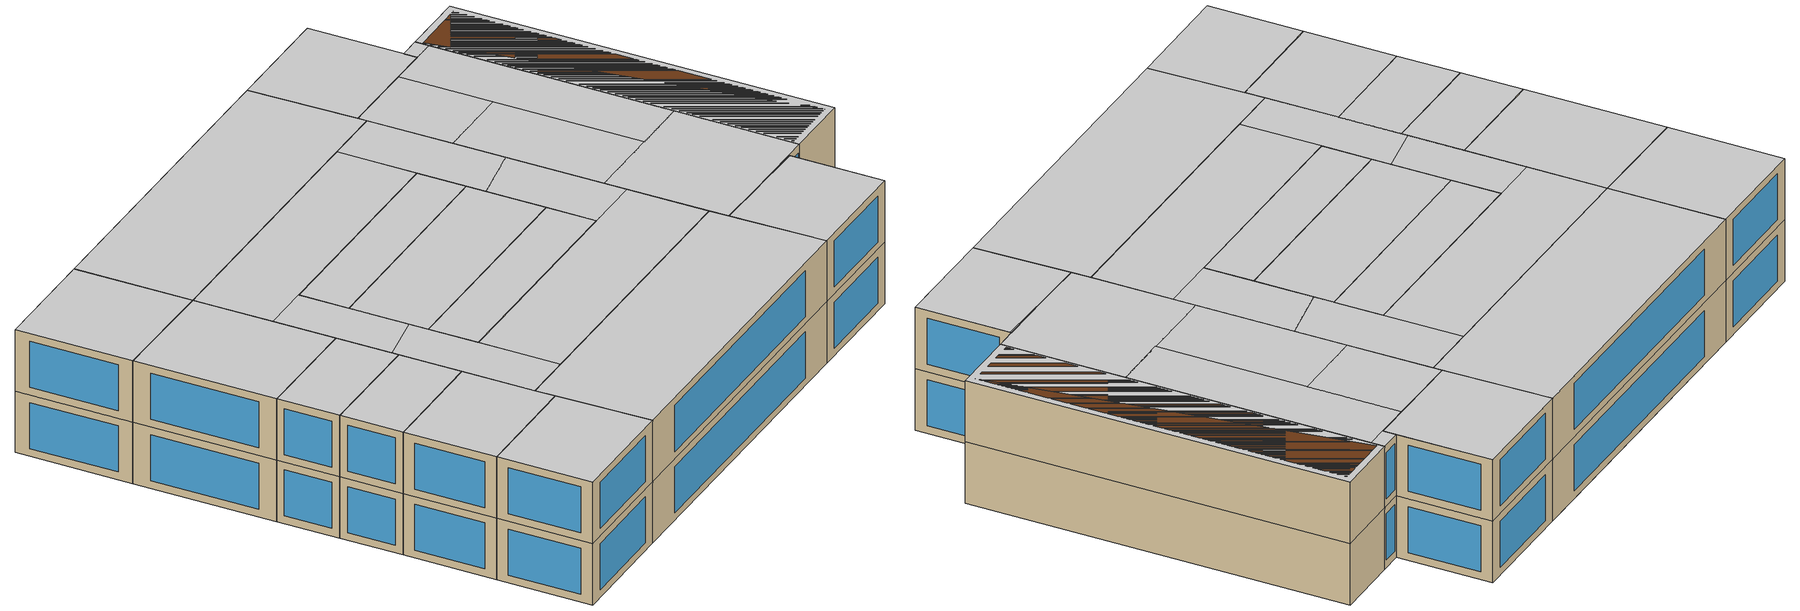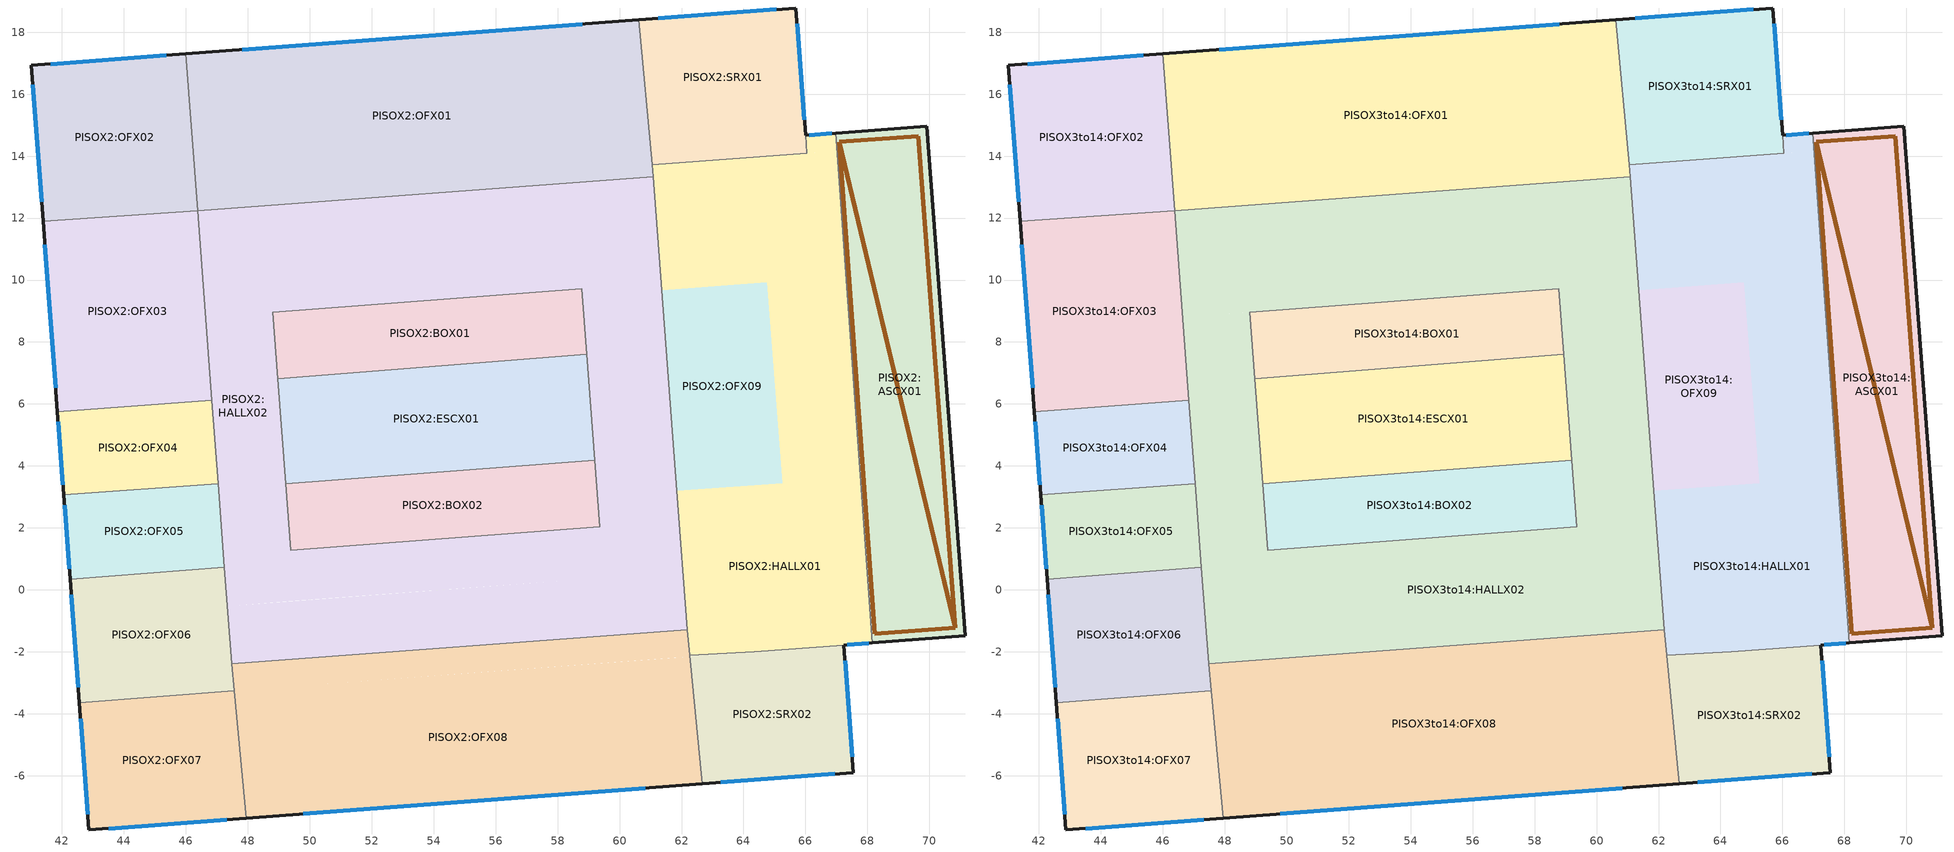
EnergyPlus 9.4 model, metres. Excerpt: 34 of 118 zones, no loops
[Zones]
PISOX2:BOX01
 floor to PISOX1:BOX01 (Gertrudis Floor_Reversed_Rev): 58.94,7.6 48.97,6.85 48.81,8.96 58.78,9.71 z4.5
 floor to PISOX1:ESCX01 (Gertrudis Floor_Reversed_Rev): 58.94,7.6 48.97,6.82 48.97,6.85 z4.5
 wall to PISOX2:HALLX02 (Tabique Interior_Sin_Aislacion): 58.94,7.6 58.78,9.71 48.81,8.96 48.97,6.82 z4.5:7.25
 wall to PISOX2:ESCX01 (Tabique Interior_Sin_Aislacion): 48.97,6.82 58.94,7.6 z4.5:7.25
PISOX2:HALLX02
 floor outside (CZ3 Non-Res External Floor Steel-Joist R-18.7 (3.3) U-.052 (.296)): 58.66,11.36 48.48,10.59 48.35,12.38 58.52,13.15 z4.5; 49.31,-0.38 47.34,-0.52 46.38,12.23 48.35,12.38 z4.5; 59.62,-1.48 47.48,-2.39 47.34,-0.52 59.48,0.39 z4.5; 60.75,11.24 58.68,11.08 58.52,13.15 60.59,13.3 z4.5; 61.69,-1.33 59.62,-1.48 59.46,0.66 61.53,0.82 z4.5
 floor to PISOX1:BOX01 (Gertrudis Floor_Reversed_Rev): 48.97,6.85 48.77,6.84 48.61,8.95 48.81,8.96 z4.5; 58.78,9.71 48.61,8.95 48.48,10.59 58.66,11.36 z4.5
 floor to PISOX1:HALL (Gertrudis Floor_Reversed_Rev): 61.53,0.82 59.46,0.66 58.68,11.08 60.75,11.24 z4.5; 62.19,-1.29 61.69,-1.33 60.59,13.3 61.09,13.34 z4.5
 floor to PISOX1:ESCX01 (Gertrudis Floor_Reversed_Rev): 49.22,3.43 49.02,3.41 48.77,6.84 48.97,6.85 z4.5
 floor to PISOX1:BOX02 (Gertrudis Floor_Reversed_Rev): 59.48,0.39 49.51,-0.36 49.38,1.28 59.36,2.03 z4.5; 49.51,-0.36 49.31,-0.38 49.02,3.41 49.22,3.43 z4.5
 wall to PISOX2:HALLX01 (Tabique Interior_Sin_Aislacion): 61.36,9.67 61.09,13.34 / 62.19,-1.29 61.85,3.19 z4.5:7.25
 wall to PISOX2:OFX01 (Tabique Interior_Sin_Aislacion): 61.09,13.34 46.38,12.23 z4.5:7.25
 wall to PISOX2:OFX03 (Tabique Interior_Sin_Aislacion): 46.38,12.23 46.84,6.11 z4.5:7.25
 wall to PISOX2:OFX04 (Tabique Interior_Sin_Aislacion): 46.84,6.11 47.04,3.42 z4.5:7.25
 wall to PISOX2:OFX05 (Tabique Interior_Sin_Aislacion): 47.04,3.42 47.25,0.73 z4.5:7.25
 wall to PISOX2:OFX06 (Tabique Interior_Sin_Aislacion): 47.25,0.73 47.48,-2.39 z4.5:7.25
 wall to PISOX2:OFX08 (Tabique Interior_Sin_Aislacion): 47.48,-2.39 62.19,-1.29 z4.5:7.25
 wall to PISOX2:OFX09 (Tabique Interior_Sin_Aislacion): 61.85,3.19 61.36,9.67 z4.5:7.25
 wall to PISOX2:ESCX01 (Tabique Interior_Sin_Aislacion): 58.94,7.6 59.2,4.18 / 49.22,3.43 48.97,6.82 z4.5:7.25
 wall to PISOX2:BOX02 (Tabique Interior_Sin_Aislacion): 59.2,4.18 59.36,2.03 49.38,1.28 49.22,3.43 z4.5:7.25
PISOX2:HALLX01
 floor to PISOX1:HALL (Gertrudis Floor_Reversed_Rev): 67.02,14.16 66.04,14.09 66,14.67 66.98,14.74 z4.5; 64.76,9.93 61.36,9.67 61.05,13.73 64.45,13.97 z4.5; 67.78,3.64 65.24,3.45 64.45,13.97 67.02,14.16 z4.5; 68.16,-1.72 64.31,-2.01 62.27,-2.12 62.19,-1.29 61.85,3.19 67.78,3.64 z4.5
 wall outside (CZ3 Non-Res Wall Steel-Framed R-13.1+R-4c.i. (2.3+0.7c.i.) U-.084 (.479)): 66.98,14.74 66,14.67 / 67.24,-1.79 68.16,-1.72 z4.5:7.25
 wall to PISOX2:ASCX01 (Tabique Interior_Sin_Aislacion): 68.16,-1.72 66.98,14.74 z4.5:7.25
 wall to PISOX2:SRX01 (Tabique Interior_Sin_Aislacion): 66,14.67 66.04,14.09 61.05,13.73 z4.5:7.25
 wall to PISOX2:OFX01 (Tabique Interior_Sin_Aislacion): 61.05,13.73 61.09,13.34 z4.5:7.25
 wall to PISOX2:OFX08 (Tabique Interior_Sin_Aislacion): 62.19,-1.29 62.27,-2.12 z4.5:7.25
 wall to PISOX2:SRX02 (Tabique Interior_Sin_Aislacion): 62.27,-2.12 64.35,-2 67.24,-1.79 z4.5:7.25
 window (CZ3 Non-Res Vertical Metal framing - All other U-.65 (3.69) - 1001): 66.85,14.73 66.12,14.68 / 67.35,-1.78 68.05,-1.72 z4.84:6.91
PISOX2:OFX09
 floor to PISOX1:HALL (Gertrudis Floor_Reversed_Rev): 65.24,3.45 61.85,3.19 61.36,9.67 64.76,9.93 z4.5
PISOX2:SRX02
 floor outside (CZ3 Non-Res External Floor Steel-Joist R-18.7 (3.3) U-.052 (.296)): 67.55,-5.9 62.66,-6.27 62.27,-2.16 67.24,-1.79 z4.5
 floor to PISOX1:HALL (Gertrudis Floor_Reversed_Rev): 64.31,-2.01 62.27,-2.16 62.27,-2.12 z4.5
 wall outside (CZ3 Non-Res Wall Steel-Framed R-13.1+R-4c.i. (2.3+0.7c.i.) U-.084 (.479)): 62.66,-6.27 67.55,-5.9 67.24,-1.79 z4.5:7.25
 wall to PISOX2:OFX08 (Tabique Interior_Sin_Aislacion): 62.27,-2.12 62.66,-6.27 z4.5:7.25
 window (CZ3 Non-Res Vertical Metal framing - All other U-.65 (3.69) - 1001): 63.27,-6.22 66.94,-5.94 / 67.51,-5.39 67.28,-2.3 z4.84:6.91
PISOX2:OFX08
 floor outside (CZ3 Non-Res External Floor Steel-Joist R-18.7 (3.3) U-.052 (.296)): 61.75,-2.2 47.56,-3.27 47.48,-2.39 61.69,-1.33 z4.5; 62.66,-6.27 47.95,-7.37 47.56,-3.27 62.27,-2.16 z4.5
 floor to PISOX1:HALL (Gertrudis Floor_Reversed_Rev): 62.27,-2.16 61.76,-2.2 61.69,-1.33 62.19,-1.29 z4.5
 wall outside (CZ3 Non-Res Wall Steel-Framed R-13.1+R-4c.i. (2.3+0.7c.i.) U-.084 (.479)): 47.95,-7.37 62.66,-6.27 z4.5:7.25
 wall to PISOX2:OFX06 (Tabique Interior_Sin_Aislacion): 47.48,-2.39 47.56,-3.26 z4.5:7.25
 wall to PISOX2:OFX07 (Tabique Interior_Sin_Aislacion): 47.56,-3.26 47.95,-7.37 z4.5:7.25
 window (CZ3 Non-Res Vertical Metal framing - All other U-.65 (3.69) - 1001): 49.79,-7.23 60.83,-6.4 z4.84:6.91
PISOX2:OFX01
 floor outside (CZ3 Non-Res External Floor Steel-Joist R-18.7 (3.3) U-.052 (.296)): 61,14.29 60.52,14.26 60.21,18.37 60.62,18.4 z4.5; 60.59,13.3 46.38,12.23 45.99,17.3 60.21,18.37 z4.5
 floor to PISOX1:HALL (Gertrudis Floor_Reversed_Rev): 61.09,13.34 60.59,13.3 60.52,14.26 61,14.29 z4.5
 wall outside (CZ3 Non-Res Wall Steel-Framed R-13.1+R-4c.i. (2.3+0.7c.i.) U-.084 (.479)): 60.62,18.4 45.99,17.3 z4.5:7.25
 wall to PISOX2:OFX02 (Tabique Interior_Sin_Aislacion_Rev): 45.99,17.3 46.38,12.23 z4.5:7.25
 wall to PISOX2:SRX01 (Tabique Interior_Sin_Aislacion): 61.05,13.73 60.62,18.4 z4.5:7.25
 window (CZ3 Non-Res Vertical Metal framing - All other U-.65 (3.69) - 1001): 58.8,18.26 47.82,17.44 z4.84:6.91
PISOX2:SRX01
 floor outside (CZ3 Non-Res External Floor Steel-Joist R-18.7 (3.3) U-.052 (.296)): 66,14.67 61,14.29 60.62,18.4 65.69,18.78 z4.5
 floor to PISOX1:HALL (Gertrudis Floor_Reversed_Rev): 66.04,14.09 61.05,13.73 61,14.29 66,14.67 z4.5
 wall outside (CZ3 Non-Res Wall Steel-Framed R-13.1+R-4c.i. (2.3+0.7c.i.) U-.084 (.479)): 66,14.67 65.69,18.78 60.62,18.4 z4.5:7.25
 window (CZ3 Non-Res Vertical Metal framing - All other U-.65 (3.69) - 1001): 65.96,15.18 65.73,18.27 / 65.06,18.73 61.26,18.45 z4.84:6.91
PISOX2:ASCX01
 floor to PISOX1:ASCX01 (Gertrudis Floor_Reversed_Rev): 71.15,-1.49 68.16,-1.72 66.98,14.74 69.92,14.96 z4.5
 wall outside (CZ3 Non-Res Wall Steel-Framed R-13.1+R-4c.i. (2.3+0.7c.i.) U-.084 (.479)): 68.16,-1.72 71.15,-1.49 69.92,14.96 66.98,14.74 z4.5:7.25
 door inside (IRTSurface): 70.84,-1.22 67.1,14.46 69.65,14.65 z4.5; 70.84,-1.22 68.24,-1.42 67.1,14.44 z4.5; 70.84,-1.22 69.65,14.65 67.1,14.46 z7.25; 68.24,-1.42 70.84,-1.22 67.1,14.44 z7.25
PISOX2:ESCX01
 floor to PISOX1:ESCX01 (Gertrudis Floor_Reversed_Rev): 59.2,4.18 49.22,3.43 48.97,6.82 58.94,7.6 z4.5
 wall to PISOX2:BOX02 (Tabique Interior_Sin_Aislacion): 49.22,3.43 59.2,4.18 z4.5:7.25
PISOX2:BOX02
 floor to PISOX1:BOX02 (Gertrudis Floor_Reversed_Rev): 59.36,2.03 49.38,1.28 49.22,3.43 59.2,4.18 z4.5
PISOX2:OFX03
 floor outside (CZ3 Non-Res External Floor Steel-Joist R-18.7 (3.3) U-.052 (.296)): 46.84,6.11 41.85,5.75 41.39,11.9 46.38,12.23 z4.5
 wall outside (CZ3 Non-Res Wall Steel-Framed R-13.1+R-4c.i. (2.3+0.7c.i.) U-.084 (.479)): 41.39,11.9 41.85,5.75 z4.5:7.25
 wall to PISOX2:OFX04 (Tabique Interior_Sin_Aislacion_Rev): 41.85,5.75 46.84,6.11 z4.5:7.25
 wall to PISOX2:OFX02 (Tabique Interior_Sin_Aislacion): 46.38,12.23 41.39,11.9 z4.5:7.25
 window (CZ3 Non-Res Vertical Metal framing - All other U-.65 (3.69) - 1001): 41.45,11.14 41.8,6.52 z4.84:6.91
PISOX2:OFX04
 floor outside (CZ3 Non-Res External Floor Steel-Joist R-18.7 (3.3) U-.052 (.296)): 47.04,3.42 42.06,3.06 41.85,5.75 46.84,6.11 z4.5
 wall outside (CZ3 Non-Res Wall Steel-Framed R-13.1+R-4c.i. (2.3+0.7c.i.) U-.084 (.479)): 41.85,5.75 42.06,3.06 z4.5:7.25
 wall to PISOX2:OFX05 (Tabique Interior_Sin_Aislacion_Rev): 42.06,3.06 47.04,3.42 z4.5:7.25
 window (CZ3 Non-Res Vertical Metal framing - All other U-.65 (3.69) - 1001): 41.88,5.42 42.03,3.4 z4.84:6.91
PISOX2:OFX05
 floor outside (CZ3 Non-Res External Floor Steel-Joist R-18.7 (3.3) U-.052 (.296)): 47.25,0.73 42.26,0.34 42.06,3.06 47.04,3.42 z4.5
 wall outside (CZ3 Non-Res Wall Steel-Framed R-13.1+R-4c.i. (2.3+0.7c.i.) U-.084 (.479)): 42.06,3.06 42.26,0.34 z4.5:7.25
 wall to PISOX2:OFX06 (Tabique Interior_Sin_Aislacion_Rev): 42.26,0.34 47.25,0.73 z4.5:7.25
 window (CZ3 Non-Res Vertical Metal framing - All other U-.65 (3.69) - 1001): 42.08,2.72 42.23,0.68 z4.84:6.91
PISOX2:OFX06
 floor outside (CZ3 Non-Res External Floor Steel-Joist R-18.7 (3.3) U-.052 (.296)): 47.48,-2.39 47.18,0.72 47.25,0.73 z4.5; 47.56,-3.26 42.56,-3.65 42.26,0.34 47.18,0.72 z4.5
 wall outside (CZ3 Non-Res Wall Steel-Framed R-13.1+R-4c.i. (2.3+0.7c.i.) U-.084 (.479)): 42.26,0.34 42.56,-3.65 z4.5:7.25
 wall to PISOX2:OFX07 (Tabique Interior_Sin_Aislacion): 42.56,-3.65 47.56,-3.26 z4.5:7.25
 window (CZ3 Non-Res Vertical Metal framing - All other U-.65 (3.69) - 1001): 42.3,-0.16 42.52,-3.15 z4.84:6.91
PISOX2:OFX07
 floor outside (CZ3 Non-Res External Floor Steel-Joist R-18.7 (3.3) U-.052 (.296)): 47.95,-7.37 42.87,-7.75 42.56,-3.65 47.56,-3.26 z4.5
 wall outside (CZ3 Non-Res Wall Steel-Framed R-13.1+R-4c.i. (2.3+0.7c.i.) U-.084 (.479)): 42.56,-3.65 42.87,-7.75 47.95,-7.37 z4.5:7.25
 window (CZ3 Non-Res Vertical Metal framing - All other U-.65 (3.69) - 1001): 42.6,-4.16 42.83,-7.24 / 43.5,-7.71 47.32,-7.42 z4.84:6.91
PISOX2:OFX02
 floor outside (CZ3 Non-Res External Floor Steel-Joist R-18.7 (3.3) U-.052 (.296)): 46.38,12.23 41.39,11.9 41.01,16.93 45.99,17.3 z4.5
 wall outside (CZ3 Non-Res Wall Steel-Framed R-13.1+R-4c.i. (2.3+0.7c.i.) U-.084 (.479)): 45.99,17.3 41.01,16.93 41.39,11.9 z4.5:7.25
 window (CZ3 Non-Res Vertical Metal framing - All other U-.65 (3.69) - 1001): 45.37,17.25 41.63,16.97 / 41.06,16.3 41.34,12.53 z4.84:6.91
PISOX3to14:BOX01
 floor to PISOX2:BOX01 (Gertrudis Floor_Reversed_Rev): 58.94,7.6 48.97,6.82 48.81,8.96 58.78,9.71 z7.25
 wall to PISOX3to14:HALLX02 (Tabique Interior_Sin_Aislacion): 58.94,7.6 58.78,9.71 48.81,8.96 48.97,6.82 z7.25:10
 wall to PISOX3to14:ESCX01 (Tabique Interior_Sin_Aislacion): 48.97,6.82 58.94,7.6 z7.25:10
 ceiling to PISOX15:BOX01 (Gertrudis Floor_Reversed): 48.97,6.82 58.94,7.6 58.78,9.71 48.81,8.96 z10
PISOX3to14:HALLX02
 floor to PISOX2:HALLX02 (Gertrudis Floor_Reversed_Rev): 61.92,2.23 59.36,2.03 59,6.75 61.54,7.4 z7.25; 62.19,-1.29 49.65,-2.23 49.38,1.28 61.92,2.23 z7.25; 49.65,-2.23 47.48,-2.39 47.02,3.7 49.16,4.24 z7.25; 49.16,4.24 47.02,3.7 46.64,8.8 48.81,8.96 z7.25; 58.78,9.71 46.64,8.8 46.38,12.23 58.52,13.15 z7.25; 61.54,7.4 59,6.75 58.52,13.15 61.09,13.34 z7.25
 wall to PISOX3to14:HALLX01 (Tabique Interior_Sin_Aislacion): 61.36,9.67 61.09,13.34 / 62.19,-1.29 61.85,3.19 z7.25:10
 wall to PISOX3to14:OFX01 (Tabique Interior_Sin_Aislacion): 61.09,13.34 46.38,12.23 z7.25:10
 wall to PISOX3to14:OFX03 (Tabique Interior_Sin_Aislacion): 46.38,12.23 46.84,6.11 z7.25:10
 wall to PISOX3to14:OFX04 (Tabique Interior_Sin_Aislacion): 46.84,6.11 47.04,3.42 z7.25:10
 wall to PISOX3to14:OFX05 (Tabique Interior_Sin_Aislacion): 47.04,3.42 47.25,0.73 z7.25:10
 wall to PISOX3to14:OFX06 (Tabique Interior_Sin_Aislacion): 47.25,0.73 47.48,-2.39 z7.25:10
 wall to PISOX3to14:OFX08 (Tabique Interior_Sin_Aislacion): 47.48,-2.39 62.19,-1.29 z7.25:10
 wall to PISOX3to14:OFX09 (Tabique Interior_Sin_Aislacion): 61.85,3.19 61.36,9.67 z7.25:10
 wall to PISOX3to14:ESCX01 (Tabique Interior_Sin_Aislacion): 58.94,7.6 59.2,4.18 / 49.22,3.43 48.97,6.82 z7.25:10
 wall to PISOX3to14:BOX02 (Tabique Interior_Sin_Aislacion): 59.2,4.18 59.36,2.03 49.38,1.28 49.22,3.43 z7.25:10
 ceiling to PISOX15:HALLX02 (Gertrudis Floor_Reversed): 59.36,2.03 61.92,2.23 61.54,7.4 59,6.75 z10; 49.65,-2.23 62.19,-1.29 61.92,2.23 49.38,1.28 z10; 47.48,-2.39 49.65,-2.23 49.16,4.24 47.02,3.7 z10; 47.02,3.7 49.16,4.24 48.81,8.96 46.64,8.8 z10; 46.64,8.8 58.78,9.71 58.52,13.15 46.38,12.23 z10; 59,6.75 61.54,7.4 61.09,13.34 58.52,13.15 z10
PISOX3to14:HALLX01
 floor to PISOX2:HALLX01 (Gertrudis Floor_Reversed_Rev): 67.02,14.16 66.04,14.09 66,14.67 66.98,14.74 z7.25; 64.76,9.93 61.36,9.67 61.05,13.73 64.45,13.97 z7.25; 67.78,3.64 65.24,3.45 64.45,13.97 67.02,14.16 z7.25; 68.16,-1.72 64.35,-2 62.27,-2.12 62.19,-1.29 61.85,3.19 67.78,3.64 z7.25
 wall outside (CZ3 Non-Res Wall Steel-Framed R-13.1+R-4c.i. (2.3+0.7c.i.) U-.084 (.479)): 66.98,14.74 66,14.67 / 67.24,-1.79 68.16,-1.72 z7.25:10
 wall to PISOX3to14:ASCX01 (Tabique Interior_Sin_Aislacion): 68.16,-1.72 66.98,14.74 z7.25:10
 wall to PISOX3to14:SRX01 (Tabique Interior_Sin_Aislacion): 66,14.67 66.04,14.09 61.05,13.73 z7.25:10
 wall to PISOX3to14:OFX01 (Tabique Interior_Sin_Aislacion): 61.05,13.73 61.09,13.34 z7.25:10
 wall to PISOX3to14:OFX08 (Tabique Interior_Sin_Aislacion): 62.19,-1.29 62.27,-2.12 z7.25:10
 wall to PISOX3to14:SRX02 (Tabique Interior_Sin_Aislacion): 62.27,-2.12 64.35,-2 67.24,-1.79 z7.25:10
 window (CZ3 Non-Res Vertical Metal framing - All other U-.65 (3.69) - 1001): 66.85,14.73 66.12,14.68 / 67.35,-1.78 68.05,-1.72 z7.59:9.66
 ceiling to PISOX15:HALLX01 (Gertrudis Floor_Reversed): 66.04,14.09 67.02,14.16 66.98,14.74 66,14.67 z10; 61.36,9.67 64.76,9.93 64.45,13.97 61.05,13.73 z10; 65.24,3.45 67.78,3.64 67.02,14.16 64.45,13.97 z10; 62.27,-2.12 64.35,-2 68.16,-1.72 67.78,3.64 61.85,3.19 62.19,-1.29 z10
PISOX3to14:ASCX01
 floor to PISOX2:ASCX01 (Gertrudis Floor_Reversed_Rev): 71.15,-1.49 68.16,-1.72 66.98,14.74 69.92,14.96 z7.25
 wall outside (CZ3 Non-Res Wall Steel-Framed R-13.1+R-4c.i. (2.3+0.7c.i.) U-.084 (.479)): 68.16,-1.72 71.15,-1.49 69.92,14.96 66.98,14.74 z7.25:10
 door inside (IRTSurface): 70.84,-1.22 69.65,14.65 67.1,14.46 z10; 68.24,-1.42 70.84,-1.22 67.1,14.44 z10
 ceiling to PISOX15:ASCX01 (Gertrudis Floor_Reversed): 68.16,-1.72 71.15,-1.49 69.92,14.96 66.98,14.74 z10
PISOX3to14:OFX09
 floor to PISOX2:OFX09 (Gertrudis Floor_Reversed_Rev): 65.24,3.45 61.85,3.19 61.36,9.67 64.76,9.93 z7.25
 ceiling to PISOX15:OFX09 (Gertrudis Floor_Reversed): 61.85,3.19 65.24,3.45 64.76,9.93 61.36,9.67 z10
PISOX3to14:ESCX01
 floor to PISOX2:ESCX01 (Gertrudis Floor_Reversed_Rev): 59.2,4.18 49.22,3.43 48.97,6.82 58.94,7.6 z7.25
 wall to PISOX3to14:BOX02 (Tabique Interior_Sin_Aislacion): 49.22,3.43 59.2,4.18 z7.25:10
 ceiling to PISOX15:ESCX01 (Gertrudis Floor_Reversed): 49.22,3.43 59.2,4.18 58.94,7.6 48.97,6.82 z10
PISOX3to14:BOX02
 floor to PISOX2:BOX02 (Gertrudis Floor_Reversed_Rev): 59.36,2.03 49.38,1.28 49.22,3.43 59.2,4.18 z7.25
 ceiling to PISOX15:BOX02 (Gertrudis Floor_Reversed): 49.38,1.28 59.36,2.03 59.2,4.18 49.22,3.43 z10
PISOX3to14:SRX02
 floor to PISOX2:SRX02 (Gertrudis Floor_Reversed_Rev): 67.24,-1.85 64.35,-2 67.24,-1.79 z7.25; 67.55,-5.9 62.66,-6.27 62.27,-2.12 67.24,-1.85 z7.25
 wall outside (CZ3 Non-Res Wall Steel-Framed R-13.1+R-4c.i. (2.3+0.7c.i.) U-.084 (.479)): 62.66,-6.27 67.55,-5.9 67.24,-1.79 z7.25:10
 wall to PISOX3to14:OFX08 (Tabique Interior_Sin_Aislacion): 62.27,-2.12 62.66,-6.27 z7.25:10
 window (CZ3 Non-Res Vertical Metal framing - All other U-.65 (3.69) - 1001): 63.27,-6.22 66.94,-5.94 / 67.51,-5.39 67.28,-2.3 z7.59:9.66
 ceiling to PISOX15:SRX02 (Gertrudis Floor_Reversed): 64.35,-2 67.24,-1.85 67.24,-1.79 z10; 62.66,-6.27 67.55,-5.9 67.24,-1.85 62.27,-2.12 z10
PISOX3to14:OFX08
 floor to PISOX2:OFX08 (Gertrudis Floor_Reversed_Rev): 62.66,-6.27 47.95,-7.37 47.48,-2.39 62.19,-1.29 z7.25
 wall outside (CZ3 Non-Res Wall Steel-Framed R-13.1+R-4c.i. (2.3+0.7c.i.) U-.084 (.479)): 47.95,-7.37 62.66,-6.27 z7.25:10
 wall to PISOX3to14:OFX06 (Tabique Interior_Sin_Aislacion): 47.48,-2.39 47.56,-3.26 z7.25:10
 wall to PISOX3to14:OFX07 (Tabique Interior_Sin_Aislacion): 47.56,-3.26 47.95,-7.37 z7.25:10
 window (CZ3 Non-Res Vertical Metal framing - All other U-.65 (3.69) - 1001): 49.79,-7.23 60.83,-6.4 z7.59:9.66
 ceiling to PISOX15:OFX08 (Gertrudis Floor_Reversed): 47.95,-7.37 62.66,-6.27 62.19,-1.29 47.48,-2.39 z10
PISOX3to14:OFX06
 floor to PISOX2:OFX06 (Gertrudis Floor_Reversed_Rev): 47.55,-3.26 42.56,-3.65 42.26,0.34 47.25,0.73 z7.25
 wall outside (CZ3 Non-Res Wall Steel-Framed R-13.1+R-4c.i. (2.3+0.7c.i.) U-.084 (.479)): 42.26,0.34 42.56,-3.65 z7.25:10
 wall to PISOX3to14:OFX05 (Tabique Interior_Sin_Aislacion): 47.25,0.73 42.26,0.34 z7.25:10
 wall to PISOX3to14:OFX07 (Tabique Interior_Sin_Aislacion): 42.56,-3.65 47.56,-3.26 z7.25:10
 window (CZ3 Non-Res Vertical Metal framing - All other U-.65 (3.69) - 1001): 42.3,-0.16 42.52,-3.15 z7.59:9.66
 ceiling to PISOX15:OFX06 (Gertrudis Floor_Reversed): 42.56,-3.65 47.55,-3.26 47.25,0.73 42.26,0.34 z10
PISOX3to14:OFX07
 floor to PISOX2:OFX07 (Gertrudis Floor_Reversed_Rev): 47.95,-7.37 42.87,-7.75 42.56,-3.65 47.56,-3.26 z7.25
 wall outside (CZ3 Non-Res Wall Steel-Framed R-13.1+R-4c.i. (2.3+0.7c.i.) U-.084 (.479)): 42.56,-3.65 42.87,-7.75 47.95,-7.37 z7.25:10
 window (CZ3 Non-Res Vertical Metal framing - All other U-.65 (3.69) - 1001): 42.6,-4.16 42.83,-7.24 / 43.5,-7.71 47.32,-7.42 z7.59:9.66
 ceiling to PISOX15:OFX07 (Gertrudis Floor_Reversed): 42.87,-7.75 47.95,-7.37 47.56,-3.26 42.56,-3.65 z10
PISOX3to14:OFX05
 floor to PISOX2:OFX05 (Gertrudis Floor_Reversed_Rev): 47.25,0.73 42.26,0.34 42.06,3.06 47.04,3.42 z7.25
 wall outside (CZ3 Non-Res Wall Steel-Framed R-13.1+R-4c.i. (2.3+0.7c.i.) U-.084 (.479)): 42.06,3.06 42.26,0.34 z7.25:10
 wall to PISOX3to14:OFX04 (Tabique Interior_Sin_Aislacion): 47.04,3.42 42.06,3.06 z7.25:10
 window (CZ3 Non-Res Vertical Metal framing - All other U-.65 (3.69) - 1001): 42.08,2.72 42.23,0.68 z7.59:9.66
 ceiling to PISOX15:OFX05 (Gertrudis Floor_Reversed): 42.26,0.34 47.25,0.73 47.04,3.42 42.06,3.06 z10
PISOX3to14:OFX04
 floor to PISOX2:OFX04 (Gertrudis Floor_Reversed_Rev): 47.04,3.42 42.06,3.06 41.85,5.75 46.84,6.11 z7.25
 wall outside (CZ3 Non-Res Wall Steel-Framed R-13.1+R-4c.i. (2.3+0.7c.i.) U-.084 (.479)): 41.85,5.75 42.06,3.06 z7.25:10
 wall to PISOX3to14:OFX03 (Tabique Interior_Sin_Aislacion): 46.84,6.11 41.85,5.75 z7.25:10
 window (CZ3 Non-Res Vertical Metal framing - All other U-.65 (3.69) - 1001): 41.88,5.42 42.03,3.4 z7.59:9.66
 ceiling to PISOX15:OFX04 (Gertrudis Floor_Reversed): 42.06,3.06 47.04,3.42 46.84,6.11 41.85,5.75 z10
PISOX3to14:OFX03
 floor to PISOX2:OFX03 (Gertrudis Floor_Reversed_Rev): 46.84,6.11 41.85,5.75 41.39,11.9 46.38,12.23 z7.25
 wall outside (CZ3 Non-Res Wall Steel-Framed R-13.1+R-4c.i. (2.3+0.7c.i.) U-.084 (.479)): 41.39,11.9 41.85,5.75 z7.25:10
 wall to PISOX3to14:OFX02 (Tabique Interior_Sin_Aislacion): 46.38,12.23 41.39,11.9 z7.25:10
 window (CZ3 Non-Res Vertical Metal framing - All other U-.65 (3.69) - 1001): 41.45,11.14 41.8,6.52 z7.59:9.66
 ceiling to PISOX15:OFX03 (Gertrudis Floor_Reversed): 41.85,5.75 46.84,6.11 46.38,12.23 41.39,11.9 z10
PISOX3to14:OFX02
 floor to PISOX2:OFX02 (Gertrudis Floor_Reversed_Rev): 46.38,12.23 41.39,11.9 41.01,16.93 45.99,17.3 z7.25
 wall outside (CZ3 Non-Res Wall Steel-Framed R-13.1+R-4c.i. (2.3+0.7c.i.) U-.084 (.479)): 45.99,17.3 41.01,16.93 41.39,11.9 z7.25:10
 wall to PISOX3to14:OFX01 (Tabique Interior_Sin_Aislacion): 46.38,12.23 45.99,17.3 z7.25:10
 window (CZ3 Non-Res Vertical Metal framing - All other U-.65 (3.69) - 1001): 45.37,17.25 41.63,16.97 / 41.06,16.3 41.34,12.53 z7.59:9.66
 ceiling to PISOX15:OFX02 (Gertrudis Floor_Reversed): 41.39,11.9 46.38,12.23 45.99,17.3 41.01,16.93 z10
PISOX3to14:OFX01
 floor to PISOX2:OFX01 (Gertrudis Floor_Reversed_Rev): 61.09,13.34 46.38,12.23 45.99,17.3 60.62,18.4 z7.25
 wall outside (CZ3 Non-Res Wall Steel-Framed R-13.1+R-4c.i. (2.3+0.7c.i.) U-.084 (.479)): 60.62,18.4 45.99,17.3 z7.25:10
 wall to PISOX3to14:SRX01 (Tabique Interior_Sin_Aislacion): 61.05,13.73 60.62,18.4 z7.25:10
 window (CZ3 Non-Res Vertical Metal framing - All other U-.65 (3.69) - 1001): 58.8,18.26 47.82,17.44 z7.59:9.66
 ceiling to PISOX15:OFX01 (Gertrudis Floor_Reversed): 46.38,12.23 61.09,13.34 60.62,18.4 45.99,17.3 z10
PISOX3to14:SRX01
 floor to PISOX2:SRX01 (Gertrudis Floor_Reversed_Rev): 66.04,14.09 61.05,13.73 60.62,18.4 65.69,18.78 z7.25
 wall outside (CZ3 Non-Res Wall Steel-Framed R-13.1+R-4c.i. (2.3+0.7c.i.) U-.084 (.479)): 66,14.67 65.69,18.78 60.62,18.4 z7.25:10
 window (CZ3 Non-Res Vertical Metal framing - All other U-.65 (3.69) - 1001): 65.96,15.18 65.73,18.27 / 65.06,18.73 61.26,18.45 z7.59:9.66
 ceiling to PISOX15:SRX01 (Gertrudis Floor_Reversed): 61.05,13.73 66.04,14.09 65.69,18.78 60.62,18.4 z10
[Building]
Building: North Axis {deg}=0; Terrain=Suburbs; Loads Convergence Tolerance Value {W}=0.04; Temperature Convergence Tolerance Value {deltaC}=0.4; Solar Distribution=FullExterior; Maximum Number of Warmup Days=25; Minimum Number of Warmup Days=6
[Site:Location]
GERTUDRIS (01-01:31-12)  (01-01:31-12): Latitude {deg}=-33.38; Longitude {deg}=-70.78; Time Zone {hr}=-4; Elevation {m}=474
[SizingPeriod:DesignDay] Day of Month=15; Humidity Condition Type=WetBulb; Barometric Pressure {Pa}=95758.8; Wind Direction {deg}=0; Rain Indicator=No; Snow Indicator=No
Name | Month | Day Type | Maximum Dry-Bulb Temperature {C} | Daily Dry-Bulb Temperature Range {deltaC} | Wetbulb or DewPoint at Maximum Dry-Bulb {C} | Wind Speed {m/s} | Daylight Saving Time Indicator | Solar Model Indicator | Sky Clearness
Summer Design Day in GERTUDRIS (01-01:31-12) Jun | 6 | SummerDesignDay | 31.8 | 17 | 17.6 | 0 | Yes | ASHRAEClearSky | 0.98
Winter Design Day in GERTUDRIS (01-01:31-12) | 7 | WinterDesignDay | -1.1 | 0 | -1.1 | 7.3 | No |  | 0
[Site:GroundTemperature:BuildingSurface]
18, 18, 18, 18, 18, 18, 18, 18, 18, 18, 18, 18
[Site:GroundTemperature:FCfactorMethod]
January Ground Temperature {C}=18.03; February Ground Temperature {C}=20.05; March Ground Temperature {C}=20.54; April Ground Temperature {C}=19.99; May Ground Temperature {C}=17.11; June Ground Temperature {C}=13.95; July Ground Temperature {C}=11.03; August Ground Temperature {C}=8.95; September Ground Temperature {C}=8.41; October Ground Temperature {C}=9.49; November Ground Temperature {C}=11.96; December Ground Temperature {C}=15.03
[Site:GroundTemperature:Shallow]
14, 14, 14, 14, 14, 14, 14, 14, 14, 14, 14, 14
[Site:GroundTemperature:Deep]
14, 14, 14, 14, 14, 14, 14, 14, 14, 14, 14, 14
[Site:GroundReflectance]
0.2, 0.2, 0.2, 0.2, 0.2, 0.2, 0.2, 0.2, 0.2, 0.2, 0.2, 0.2
[Site:GroundReflectance:SnowModifier]
2, 2
[Material] Roughness=Rough; Thermal Absorptance=0.9
Name | Thickness {m} | Conductivity {W/m-K} | Density {kg/m3} | Specific Heat {J/kg-K} | Solar Absorptance | Visible Absorptance
Hormigon Armado Normal Nch853_.15 | 0.15 | 1.63 | 2400 | 920 | 0.6 | 0.6
Sobrelosa_.05 | 0.05 | 0.55 | 1400 | 1000 | 0.6 | 0.6
Terminacion_.01 | 0.01 | 0.5 | 1300 | 1000 | 0.7 | 0.7
Metal deck_.01 | 0.01 | 45.28 | 7824 | 500 | 0.7 | 0.7
Gypsum Plasterboard_.015 | 0.015 | 0.25 | 900 | 1000 | 0.5 | 0.5
0.75 in. Stucco_.019 | 0.019 | 1.3521 | 1858 | 840 | 0.7 | 0.7
0.625 in. gypsum board_.0159 | 0.0159 | 0.16 | 640 | 1150 | 0.7 | 0.7
Board insulation (Glass fiber board)_.0187 | 0.0187 | 0.036 | 160 | 840 | 0.7 | 0.7
R-13 batt Insulation Glas fiber for roof and floor insulation installed between metal framing_.1236 | 0.1236 | 0.043 | 12 | 840 | 0.7 | 0.7
4 in. Concrete at R-0.0625/in (NW 145 lb/ft3 solid concrete)_.1016 | 0.1016 | 2.3 | 2321.4 | 837.36 | 0.7 | 0.7
Board insulation (Glass fiber board)_.0661 | 0.0661 | 0.036 | 160 | 840 | 0.7 | 0.7
[Material:NoMass] Roughness=Rough; Thermal Absorptance=0.9; Solar Absorptance=0.7; Visible Absorptance=0.7
Name | Thermal Resistance {m2-K/W}
7_RVAL_2; 8_RVAL_2 | 0.18
12_RVAL_4 | 0.2166
[Material:InfraredTransparent]
IRTMaterial
[WindowMaterial:SimpleGlazingSystem]
Simple CZ3 Non-Res Vertical Metal framing - All other U-.65 (3.69) - 1001: U-Factor {W/m2-K}=2.84; Solar Heat Gain Coefficient=0.4; Visible Transmittance=0.323
[Construction]
IRTSurface: IRTMaterial
Gertrudis Floor_Reversed: Terminacion_.01, Sobrelosa_.05, Hormigon Armado Normal Nch853_.15
Gertrudis Floor_Reversed_Rev: Hormigon Armado Normal Nch853_.15, Sobrelosa_.05, Terminacion_.01
Tabique Interior_Sin_Aislacion: Gypsum Plasterboard_.015, 7_RVAL_2, Gypsum Plasterboard_.015
Tabique Interior_Sin_Aislacion_Rev: Gypsum Plasterboard_.015, 8_RVAL_2, Gypsum Plasterboard_.015
CZ3 Non-Res Wall Steel-Framed R-13.1+R-4c.i. (2.3+0.7c.i.) U-.084 (.479): 0.75 in. Stucco_.019, 0.625 in. gypsum board_.0159, Board insulation (Glass fiber board)_.0661, Board insulation (Glass fiber board)_.0187, 0.625 in. gypsum board_.0159
CZ3 Non-Res External Floor Steel-Joist R-18.7 (3.3) U-.052 (.296): Metal deck_.01, R-13 batt Insulation Glas fiber for roof and floor insulation installed between metal framing_.1236, 4 in. Concrete at R-0.0625/in (NW 145 lb/ft3 solid concrete)_.1016, 12_RVAL_4
CZ3 Non-Res Vertical Metal framing - All other U-.65 (3.69) - 1001: Simple CZ3 Non-Res Vertical Metal framing - All other U-.65 (3.69) - 1001
[Zone] Type=1; Zone Inside Convection Algorithm=TARP; Part of Total Floor Area=Yes
Name | Multiplier | Volume {m3} | Floor Area {m2}
PISOX2:BOX01 | 1 | 58.6438 | 21.325
PISOX2:HALLX02 | 1 | 383.1822 | 139.339
PISOX2:HALLX01 | 1 | 201.147 | 73.1444
PISOX2:ASCX01 | 1 | 134.9906 | 7.9871
PISOX2:OFX09 | 1 | 60.8191 | 22.116
PISOX2:ESCX01 | 1 | 93.9812 | 34.175
PISOX2:BOX02 | 1 | 59.125 | 21.5
PISOX2:SRX02 | 1 | 56.1717 | 20.4261
PISOX2:OFX08 | 1 | 202.8125 | 73.75
PISOX2:OFX06 | 1 | 55.0207 | 20.0075
PISOX2:OFX07 | 1 | 57.3753 | 20.8638
PISOX2:OFX05 | 1 | 37.3106 | 13.5675
PISOX2:OFX04 | 1 | 37.125 | 13.5
PISOX2:OFX03 | 1 | 84.5786 | 30.7559
PISOX2:OFX02 | 1 | 69.5366 | 25.286
PISOX2:OFX01 | 1 | 205.6372 | 74.7772
PISOX2:SRX01 | 1 | 65.1866 | 23.7042
PISOX3to14:BOX01 | 12 | 58.6438 | 21.325
PISOX3to14:HALLX02 | 12 | 383.1822 | 139.339
PISOX3to14:HALLX01 | 12 | 201.147 | 73.1444
PISOX3to14:ASCX01 | 12 | 134.9906 | 7.9871
PISOX3to14:OFX09 | 12 | 60.8191 | 22.116
PISOX3to14:ESCX01 | 12 | 93.9812 | 34.175
PISOX3to14:BOX02 | 12 | 59.125 | 21.5
PISOX3to14:SRX02 | 12 | 56.1717 | 20.4261
PISOX3to14:OFX08 | 12 | 202.8125 | 73.75
PISOX3to14:OFX06 | 12 | 55.0207 | 20.0075
PISOX3to14:OFX07 | 12 | 57.3753 | 20.8638
PISOX3to14:OFX05 | 12 | 37.3106 | 13.5675
PISOX3to14:OFX04 | 12 | 37.125 | 13.5
PISOX3to14:OFX03 | 12 | 84.5786 | 30.7559
PISOX3to14:OFX02 | 12 | 69.5366 | 25.286
PISOX3to14:OFX01 | 12 | 205.6372 | 74.7772
PISOX3to14:SRX01 | 12 | 65.1866 | 23.7042
[People] Number of People Calculation Method=Area/Person; Fraction Radiant=0.3; Sensible Heat Fraction=AutoCalculate; Carbon Dioxide Generation Rate {m3/s-W}=3.82e-08; Enable ASHRAE 55 Comfort Warnings=Yes; Mean Radiant Temperature Calculation Type=ZoneAveraged; Work Efficiency Schedule=Work efficiency; Clothing Insulation Calculation Method=ClothingInsulationSchedule; Air Velocity Schedule=Default Air Velocity for Comfort Calculations
Name | Zone or ZoneList | Number of People Schedule | Zone Floor Area per Person {m2/person} | Activity Level Schedule | Clothing Insulation Schedule
People PISOX2:HALLX02 | PISOX2:HALLX02 | Office_OpenOff_Occ | 10 | Activity Schedule 35425 | Clothing Schedule 35425
People PISOX2:HALLX01 | PISOX2:HALLX01 | Office_OpenOff_Occ | 10 | Activity Schedule 35443 | Clothing Schedule 35443
People PISOX2:OFX09 | PISOX2:OFX09 | Office_OpenOff_Occ | 10 | Activity Schedule 35467 | Clothing Schedule 35467
People PISOX2:SRX02 | PISOX2:SRX02 | Office_WkshpSS_Occ | 4 | Activity Schedule 35488 | Clothing Schedule 35488
People PISOX2:OFX08 | PISOX2:OFX08 | Office_OpenOff_Occ | 10 | Activity Schedule 35496 | Clothing Schedule 35496
People PISOX2:OFX06 | PISOX2:OFX06 | Office_OpenOff_Occ | 10 | Activity Schedule 35505 | Clothing Schedule 35505
People PISOX2:OFX07 | PISOX2:OFX07 | Office_OpenOff_Occ | 10 | Activity Schedule 35513 | Clothing Schedule 35513
People PISOX2:OFX05 | PISOX2:OFX05 | Office_OpenOff_Occ | 10 | Activity Schedule 35520 | Clothing Schedule 35520
People PISOX2:OFX04 | PISOX2:OFX04 | Office_OpenOff_Occ | 10 | Activity Schedule 35527 | Clothing Schedule 35527
People PISOX2:OFX03 | PISOX2:OFX03 | Office_OpenOff_Occ | 10 | Activity Schedule 35534 | Clothing Schedule 35534
People PISOX2:OFX02 | PISOX2:OFX02 | Office_OpenOff_Occ | 10 | Activity Schedule 35541 | Clothing Schedule 35541
People PISOX2:OFX01 | PISOX2:OFX01 | Office_OpenOff_Occ | 10 | Activity Schedule 35548 | Clothing Schedule 35548
People PISOX2:SRX01 | PISOX2:SRX01 | Office_WkshpSS_Occ | 4 | Activity Schedule 35556 | Clothing Schedule 35556
People PISOX3to14:HALLX02 | PISOX3to14:HALLX02 | Office_OpenOff_Occ | 10 | Activity Schedule 36029 | Clothing Schedule 36029
People PISOX3to14:HALLX01 | PISOX3to14:HALLX01 | Office_OpenOff_Occ | 10 | Activity Schedule 36047 | Clothing Schedule 36047
People PISOX3to14:OFX09 | PISOX3to14:OFX09 | Office_OpenOff_Occ | 10 | Activity Schedule 36071 | Clothing Schedule 36071
People PISOX3to14:SRX02 | PISOX3to14:SRX02 | Office_WkshpSS_Occ | 4 | Activity Schedule 36092 | Clothing Schedule 36092
People PISOX3to14:OFX08 | PISOX3to14:OFX08 | Office_OpenOff_Occ | 10 | Activity Schedule 36100 | Clothing Schedule 36100
People PISOX3to14:OFX06 | PISOX3to14:OFX06 | Office_OpenOff_Occ | 10 | Activity Schedule 36109 | Clothing Schedule 36109
People PISOX3to14:OFX07 | PISOX3to14:OFX07 | Office_OpenOff_Occ | 10 | Activity Schedule 36117 | Clothing Schedule 36117
People PISOX3to14:OFX05 | PISOX3to14:OFX05 | Office_OpenOff_Occ | 10 | Activity Schedule 36124 | Clothing Schedule 36124
People PISOX3to14:OFX04 | PISOX3to14:OFX04 | Office_OpenOff_Occ | 10 | Activity Schedule 36131 | Clothing Schedule 36131
People PISOX3to14:OFX03 | PISOX3to14:OFX03 | Office_OpenOff_Occ | 10 | Activity Schedule 36138 | Clothing Schedule 36138
People PISOX3to14:OFX02 | PISOX3to14:OFX02 | Office_OpenOff_Occ | 10 | Activity Schedule 36145 | Clothing Schedule 36145
People PISOX3to14:OFX01 | PISOX3to14:OFX01 | Office_OpenOff_Occ | 10 | Activity Schedule 36152 | Clothing Schedule 36152
People PISOX3to14:SRX01 | PISOX3to14:SRX01 | Office_WkshpSS_Occ | 4 | Activity Schedule 36160 | Clothing Schedule 36160
[Lights] Schedule=Office_OpenOff_Iluminacion; Design Level Calculation Method=Watts/Area; Return Air Fraction=0; Fraction Radiant=0.72; Fraction Visible=0.18; Fraction Replaceable=1
Name | Zone or ZoneList | Watts per Zone Floor Area {W/m2}
PISOX2:BOX01 General lighting | PISOX2:BOX01 | 6.8
PISOX2:HALLX02 General lighting | PISOX2:HALLX02 | 9.68
PISOX2:HALLX01 General lighting | PISOX2:HALLX01 | 9.68
PISOX2:OFX09 General lighting | PISOX2:OFX09 | 10.5486
PISOX2:ESCX01 General lighting | PISOX2:ESCX01 | 7.4
PISOX2:BOX02 General lighting | PISOX2:BOX02 | 6.8
PISOX2:SRX02 General lighting | PISOX2:SRX02 | 9.68
PISOX2:OFX08 General lighting | PISOX2:OFX08 | 10.5486
PISOX2:OFX06 General lighting | PISOX2:OFX06 | 10.5486
PISOX2:OFX07 General lighting | PISOX2:OFX07 | 10.5486
PISOX2:OFX05 General lighting | PISOX2:OFX05 | 10.5486
PISOX2:OFX04 General lighting | PISOX2:OFX04 | 10.5486
PISOX2:OFX03 General lighting | PISOX2:OFX03 | 10.5486
PISOX2:OFX02 General lighting | PISOX2:OFX02 | 10.5486
PISOX2:OFX01 General lighting | PISOX2:OFX01 | 10.5486
PISOX2:SRX01 General lighting | PISOX2:SRX01 | 9.68
PISOX3to14:BOX01 General lighting | PISOX3to14:BOX01 | 6.8
PISOX3to14:HALLX02 General lighting | PISOX3to14:HALLX02 | 9.68
PISOX3to14:HALLX01 General lighting | PISOX3to14:HALLX01 | 9.68
PISOX3to14:OFX09 General lighting | PISOX3to14:OFX09 | 10.5486
PISOX3to14:ESCX01 General lighting | PISOX3to14:ESCX01 | 7.4
PISOX3to14:BOX02 General lighting | PISOX3to14:BOX02 | 6.8
PISOX3to14:SRX02 General lighting | PISOX3to14:SRX02 | 13.2
PISOX3to14:OFX08 General lighting | PISOX3to14:OFX08 | 10.5486
PISOX3to14:OFX06 General lighting | PISOX3to14:OFX06 | 10.5486
PISOX3to14:OFX07 General lighting | PISOX3to14:OFX07 | 10.5486
PISOX3to14:OFX05 General lighting | PISOX3to14:OFX05 | 10.5486
PISOX3to14:OFX04 General lighting | PISOX3to14:OFX04 | 10.5486
PISOX3to14:OFX03 General lighting | PISOX3to14:OFX03 | 10.5486
PISOX3to14:OFX02 General lighting | PISOX3to14:OFX02 | 10.5486
PISOX3to14:OFX01 General lighting | PISOX3to14:OFX01 | 10.5486
PISOX3to14:SRX01 General lighting | PISOX3to14:SRX01 | 13.2
[OtherEquipment] Fuel Type=Electricity; Schedule=Office_OpenOff_Iluminacion; Design Level Calculation Method=Watts/Area; Power per Zone Floor Area {W/m2}=15; Fraction Latent=0; Fraction Radiant=0.2; Fraction Lost=0; Carbon Dioxide Generation Rate {m3/s-W}=0
Name | Zone or ZoneList
PISOX2:OFX09 Equipment gain 1 | PISOX2:OFX09
PISOX2:SRX02 Equipment gain 1 | PISOX2:SRX02
PISOX2:OFX08 Equipment gain 1 | PISOX2:OFX08
PISOX2:OFX06 Equipment gain 1 | PISOX2:OFX06
PISOX2:OFX07 Equipment gain 1 | PISOX2:OFX07
PISOX2:OFX05 Equipment gain 1 | PISOX2:OFX05
PISOX2:OFX04 Equipment gain 1 | PISOX2:OFX04
PISOX2:OFX03 Equipment gain 1 | PISOX2:OFX03
PISOX2:OFX02 Equipment gain 1 | PISOX2:OFX02
PISOX2:OFX01 Equipment gain 1 | PISOX2:OFX01
PISOX2:SRX01 Equipment gain 1 | PISOX2:SRX01
PISOX3to14:OFX09 Equipment gain 1 | PISOX3to14:OFX09
PISOX3to14:SRX02 Equipment gain 1 | PISOX3to14:SRX02
PISOX3to14:OFX08 Equipment gain 1 | PISOX3to14:OFX08
PISOX3to14:OFX06 Equipment gain 1 | PISOX3to14:OFX06
PISOX3to14:OFX07 Equipment gain 1 | PISOX3to14:OFX07
PISOX3to14:OFX05 Equipment gain 1 | PISOX3to14:OFX05
PISOX3to14:OFX04 Equipment gain 1 | PISOX3to14:OFX04
PISOX3to14:OFX03 Equipment gain 1 | PISOX3to14:OFX03
PISOX3to14:OFX02 Equipment gain 1 | PISOX3to14:OFX02
PISOX3to14:OFX01 Equipment gain 1 | PISOX3to14:OFX01
PISOX3to14:SRX01 Equipment gain 1 | PISOX3to14:SRX01
[ZoneInfiltration:DesignFlowRate] Schedule=On 24/7; Design Flow Rate Calculation Method=Flow/zone; Constant Term Coefficient=1; Temperature Term Coefficient=0; Velocity Term Coefficient=0; Velocity Squared Term Coefficient=0
Name | Zone or ZoneList | Design Flow Rate {m3/s}
PISOX2:BOX01 Infiltration | PISOX2:BOX01 | 0.004887
PISOX2:HALLX02 Infiltration | PISOX2:HALLX02 | 0.031932
PISOX2:HALLX01 Infiltration | PISOX2:HALLX01 | 0.016762
PISOX2:ASCX01 Infiltration | PISOX2:ASCX01 | 0.011249
PISOX2:OFX09 Infiltration | PISOX2:OFX09 | 0.005068
PISOX2:ESCX01 Infiltration | PISOX2:ESCX01 | 0.007832
PISOX2:BOX02 Infiltration | PISOX2:BOX02 | 0.004927
PISOX2:SRX02 Infiltration | PISOX2:SRX02 | 0.004681
PISOX2:OFX08 Infiltration | PISOX2:OFX08 | 0.016901
PISOX2:OFX06 Infiltration | PISOX2:OFX06 | 0.004585
PISOX2:OFX07 Infiltration | PISOX2:OFX07 | 0.004781
PISOX2:OFX05 Infiltration | PISOX2:OFX05 | 0.003109
PISOX2:OFX04 Infiltration | PISOX2:OFX04 | 0.003094
PISOX2:OFX03 Infiltration | PISOX2:OFX03 | 0.007048
PISOX2:OFX02 Infiltration | PISOX2:OFX02 | 0.005795
PISOX2:OFX01 Infiltration | PISOX2:OFX01 | 0.017136
PISOX2:SRX01 Infiltration | PISOX2:SRX01 | 0.005432
PISOX3to14:BOX01 Infiltration | PISOX3to14:BOX01 | 0.004887
PISOX3to14:HALLX02 Infiltration | PISOX3to14:HALLX02 | 0.031932
PISOX3to14:HALLX01 Infiltration | PISOX3to14:HALLX01 | 0.016762
PISOX3to14:ASCX01 Infiltration | PISOX3to14:ASCX01 | 0.011249
PISOX3to14:OFX09 Infiltration | PISOX3to14:OFX09 | 0.005068
PISOX3to14:ESCX01 Infiltration | PISOX3to14:ESCX01 | 0.007832
PISOX3to14:BOX02 Infiltration | PISOX3to14:BOX02 | 0.004927
PISOX3to14:SRX02 Infiltration | PISOX3to14:SRX02 | 0.004681
PISOX3to14:OFX08 Infiltration | PISOX3to14:OFX08 | 0.016901
PISOX3to14:OFX06 Infiltration | PISOX3to14:OFX06 | 0.004585
PISOX3to14:OFX07 Infiltration | PISOX3to14:OFX07 | 0.004781
PISOX3to14:OFX05 Infiltration | PISOX3to14:OFX05 | 0.003109
PISOX3to14:OFX04 Infiltration | PISOX3to14:OFX04 | 0.003094
PISOX3to14:OFX03 Infiltration | PISOX3to14:OFX03 | 0.007048
PISOX3to14:OFX02 Infiltration | PISOX3to14:OFX02 | 0.005795
PISOX3to14:OFX01 Infiltration | PISOX3to14:OFX01 | 0.017136
PISOX3to14:SRX01 Infiltration | PISOX3to14:SRX01 | 0.005432
[Exterior:Lights]
ILU Exterior: Schedule=Exterior Lighting; Design Level {W}=2100; Control Option=ScheduleNameOnly
[Exterior:FuelEquipment] Fuel Use Type=Electricity; Schedule=Dispo_VRV
Name | Design Level {W}
INY PARKING | 7200
EXT PARKING | 39000
EXT RESTROOM | 5190
EXT KITCHENETTE | 1250
[Schedule:Compact]
Work efficiency: Through: 12/31, For: AllDays, Until: 24:00, 0
On 24/7: Through: 12/31, For: AllDays, Until: 24:00, 1
Office_OpenOff_Occ: Through: 31 Dec, For: Weekdays SummerDesignDay, Until: 07:00, 0, Until: 08:00, 0.25, Until: 09:00, 0.5, Until: 12:00, 1, Until: 14:00, 0.75, Until: 17:00, 1, Until: 18:00, 0.5, Until: 19:00, 0.25, Until: 24:00, 0, For: Weekends, Until: 24:00, 0, For: Holidays, Until: 24:00, 0, For: WinterDesignDay AllOtherDays, Until: 24:00, 0
Office_WkshpSS_Occ: Through: 31 Dec, For: Weekdays SummerDesignDay, Until: 07:00, 0, Until: 08:00, 0.25, Until: 09:00, 0.5, Until: 12:00, 1, Until: 14:00, 0.75, Until: 17:00, 1, Until: 18:00, 0.5, Until: 19:00, 0.25, Until: 24:00, 0, For: Weekends Holidays, Until: 24:00, 0, For: WinterDesignDay AllOtherDays, Until: 24:00, 0
Default Air Velocity for Comfort Calculations: Through: 12/31, For: AllDays, Until: 24:00, 0.137
Office_OpenOff_Iluminacion: Through: 31 Dec, For: Weekdays SummerDesignDay, Until: 08:00, 0, Until: 18:00, 1, Until: 24:00, 0, For: Weekends, Until: 24:00, 0, For: Holidays, Until: 24:00, 0, For: WinterDesignDay AllOtherDays, Until: 24:00, 0
Activity Schedule 35425; Activity Schedule 35443; Activity Schedule 35467; Activity Schedule 35488; Activity Schedule 35496; Activity Schedule 35505; Activity Schedule 35513; Activity Schedule 35520; Activity Schedule 35527; Activity Schedule 35534; Activity Schedule 35541; Activity Schedule 35548; Activity Schedule 35556; Activity Schedule 36029; Activity Schedule 36047; Activity Schedule 36071; Activity Schedule 36092; Activity Schedule 36100; Activity Schedule 36109; Activity Schedule 36117; Activity Schedule 36124; Activity Schedule 36131; Activity Schedule 36138; Activity Schedule 36145; Activity Schedule 36152; Activity Schedule 36160: Through: 12/31, For: AllDays, Until: 24:00, 108
Clothing Schedule 35425; Clothing Schedule 35443; Clothing Schedule 35467; Clothing Schedule 35488; Clothing Schedule 35496; Clothing Schedule 35505; Clothing Schedule 35513; Clothing Schedule 35520; Clothing Schedule 35527; Clothing Schedule 35534; Clothing Schedule 35541; Clothing Schedule 35548; Clothing Schedule 35556; Clothing Schedule 36029; Clothing Schedule 36047; Clothing Schedule 36071; Clothing Schedule 36092; Clothing Schedule 36100; Clothing Schedule 36109; Clothing Schedule 36117; Clothing Schedule 36124; Clothing Schedule 36131; Clothing Schedule 36138; Clothing Schedule 36145; Clothing Schedule 36152; Clothing Schedule 36160: Through: 4/1, For: AllDays, Until: 24:00, .5, Through: 9/30, For: AllDays, Until: 24:00, 1, Through: 12/31, For: AllDays, Until: 24:00, .5
Dispo_VRV: Through: 12/31, For: Weekdays SummerDesignDay, Until: 08:00, 0, Until: 18:00, 1, Until: 24:00, 0, For: Weekends AllOtherDays, Until: 24:00, 0
Exterior Lighting: Through: 12/31, For: Weekdays, Until: 19:00, 0, Until: 24:00, 1, For: Weekends AllOtherDays, Until: 19:00, 0, Until: 24:00, 1
